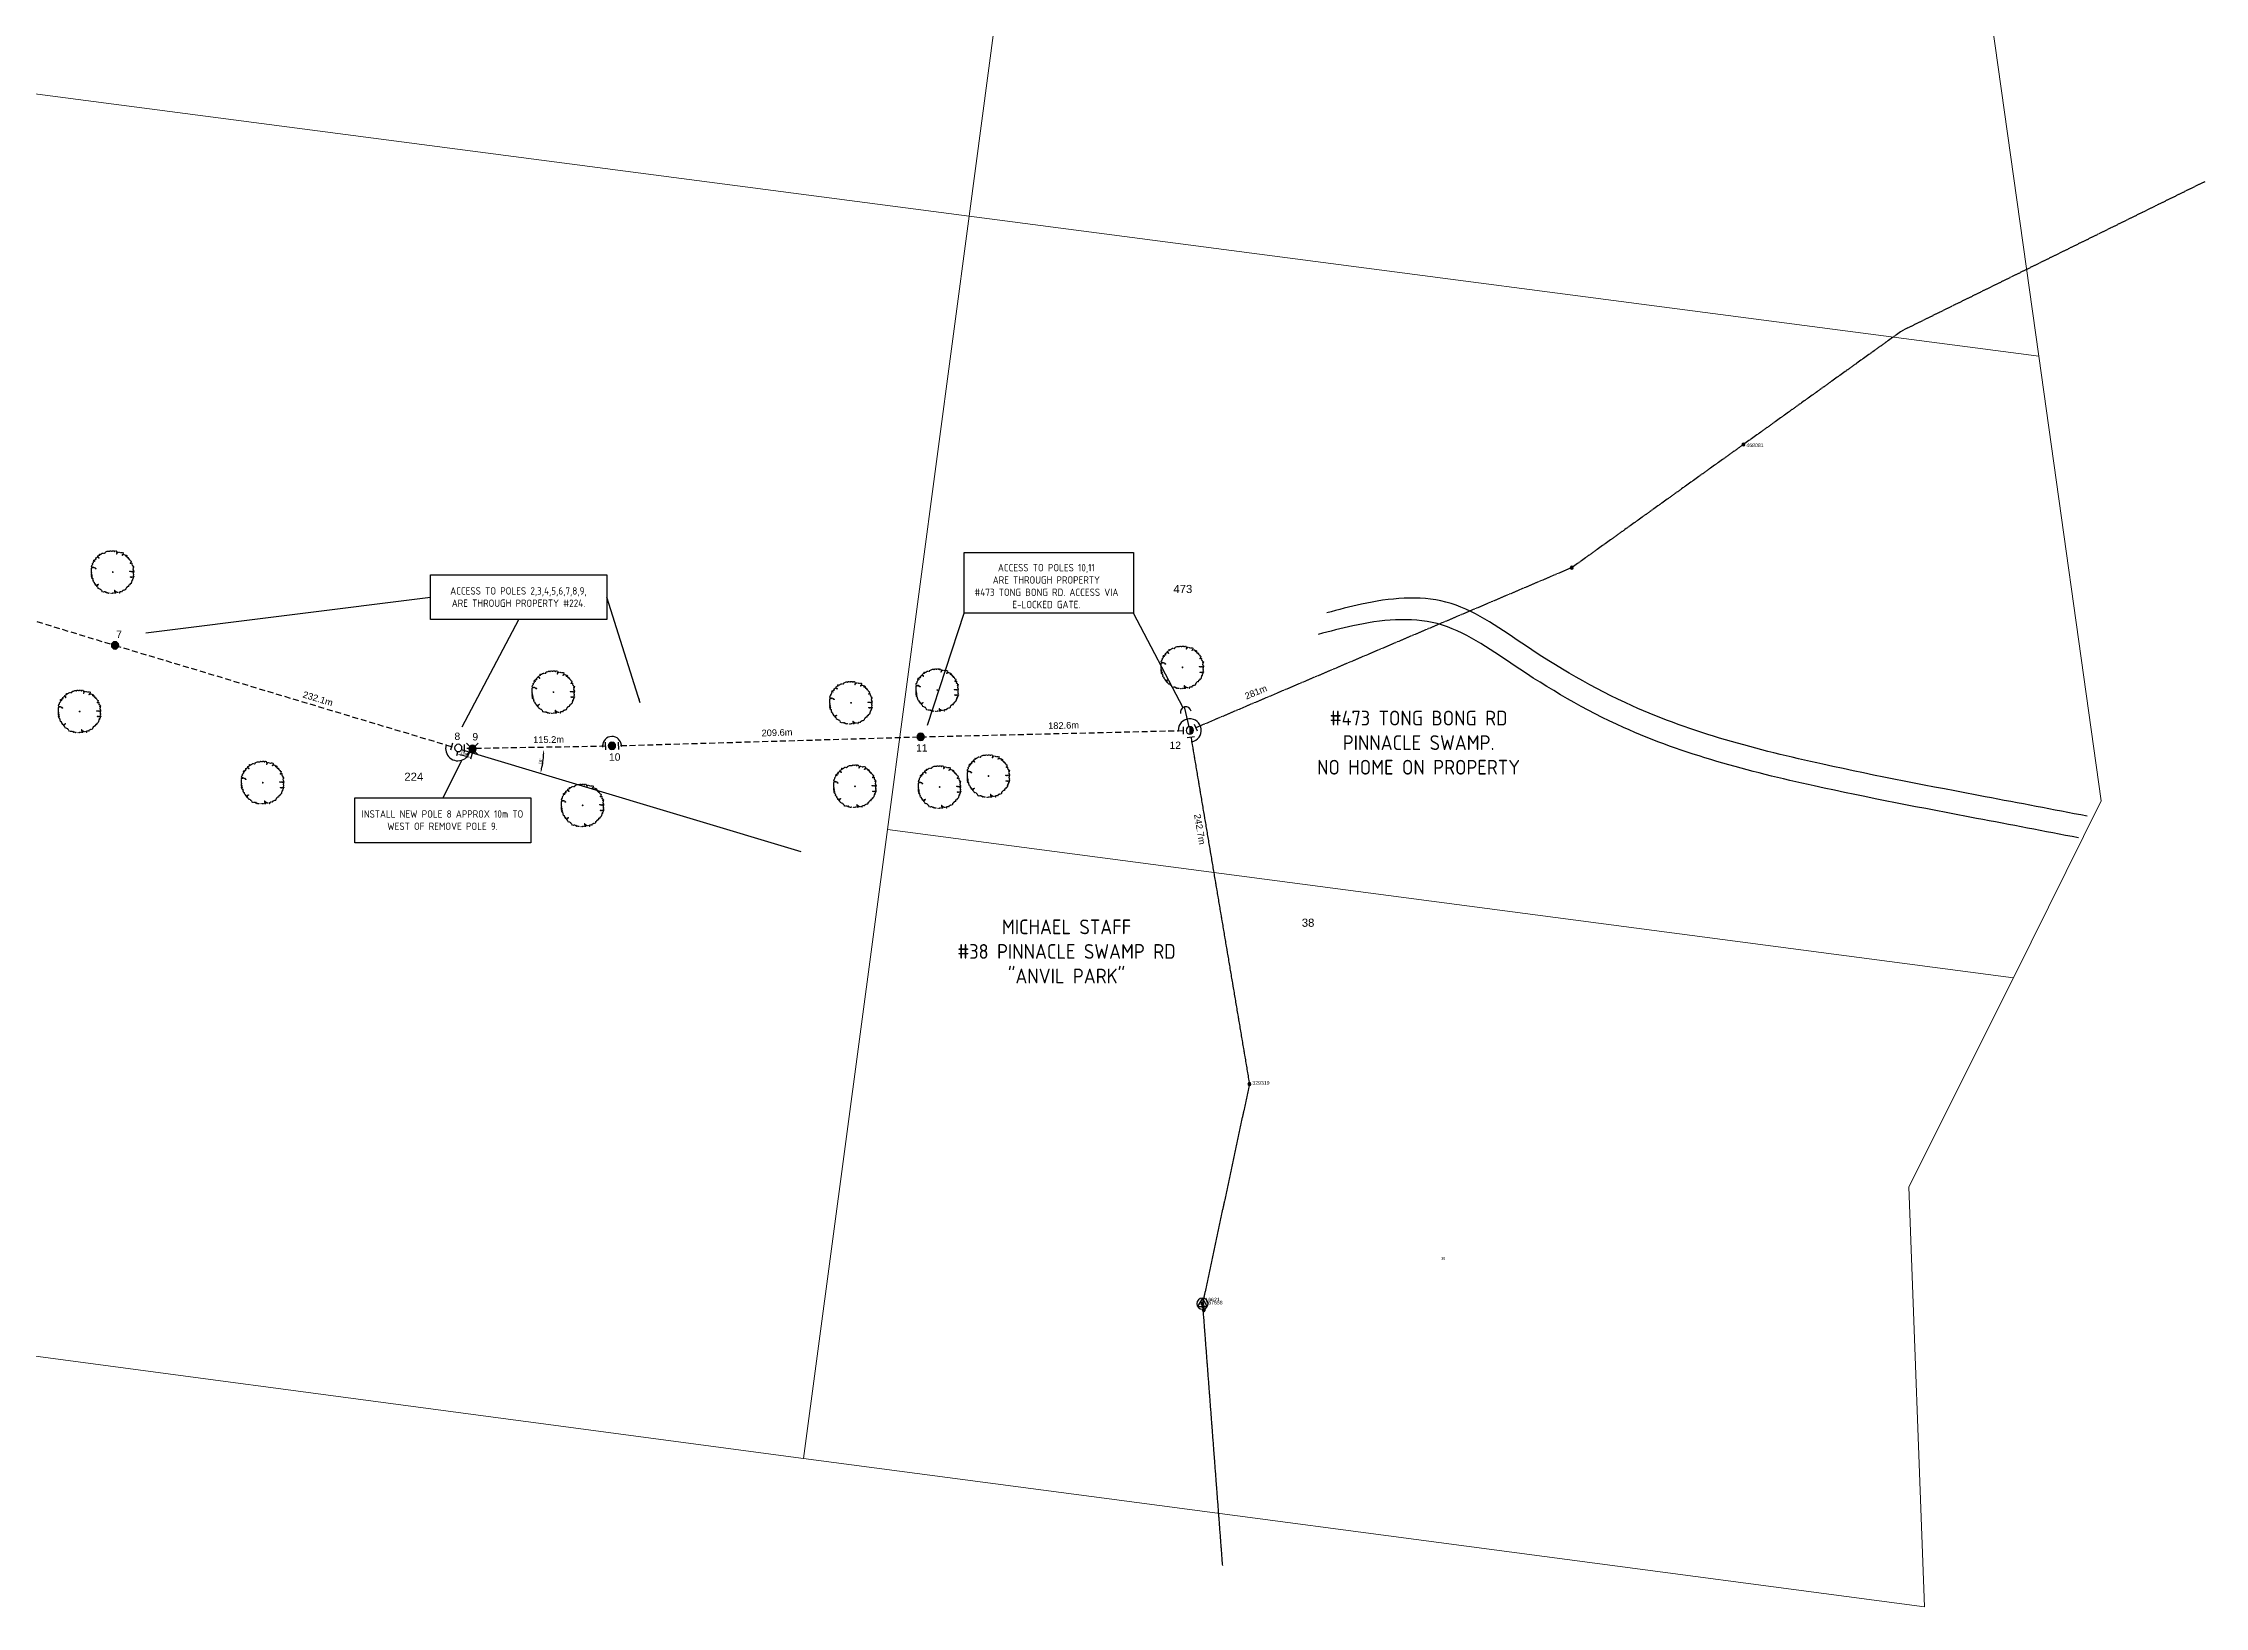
# Model space of a CAD drawing. Header units: metres. Extents: x 206144 to 214764, y 6366407 to 6371688.
# Drawn here: x 213298 to 214764, y 6369556 to 6370616 of the extents above; entities that cross this region are included whole.
import ezdxf
from ezdxf.enums import TextEntityAlignment as Align

# ---------------------------------------------------------------- set-up
doc = ezdxf.new("R2010")
doc.units = ezdxf.units.M
doc.linetypes.add('Cable Exist OH', pattern=[1, 1, 0])
doc.linetypes.add('Cable New OH', pattern=[6, 4, -2])
doc.layers.get('0').update_dxf_attribs({"color": 6})
doc.layers.add('_User Dimensions', color=7, linetype='Continuous', plot=False)
doc.layers.add('Cadastre Land Parcels_SP_EXT', color=9, linetype='Continuous', lineweight=5)
for name, color, linetype in [('Equip_LV_EXT', 7, 'Continuous'), ('Mains_HV_EXT', 7, 'Continuous'), ('Mains_HV_NEW', 2, 'Continuous'), ('Mains_HV_New_A18', 2, 'Continuous'), ('Mains_HV_NEW_Hardwired', 2, 'Continuous'), ('Notes', 7, 'Continuous'), ('Notes_SP_MISC', 7, 'Continuous'), ('Services_SP_EXT', 7, 'Continuous'), ('Sub_SP_TR_HV_LV_EXT', 7, 'Continuous'), ('SupportsOH_SP_MISC', 7, 'Continuous'), ('SupportsOH_SP_TR_HV_LV_SL_EXT', 7, 'Continuous'), ('SupportsOH_SP_TR_HV_LV_SL_NEW', 2, 'Continuous')]:
    doc.layers.add(name, color=color, linetype=linetype)
doc.styles.add('ARIAL', font='arial.ttf', dxfattribs={"height": 2})
doc.styles.add('iecISOCP', font='isocp.shx')
doc.styles.add('POLE_LABEL', font='arial.ttf')
doc.styles.get("Standard").update_dxf_attribs({"font": 'arial.ttf'})
doc.dimstyles.new('GISCAD Dim Style', dxfattribs={"dimtxt": 2.5, "dimasz": 3, "dimexe": 1.25, "dimexo": 0.625, "dimtad": 1, "dimtoh": 1, "dimdec": 1, "dimtxsty": 'ARIAL', "dimcen": 2.5, "dimadec": 0, "dimazin": 0, "dimtfac": 1, "dimtdec": 1, "dimtmove": 0, "dimatfit": 3, "dimfxl": 1.25, "dimarcsym": 0})
doc.dimstyles.new('UGT1', dxfattribs={"dimtxt": 2.5, "dimasz": 2, "dimexe": 1.25, "dimexo": 0.625, "dimgap": 1, "dimtad": 1, "dimjust": 1, "dimlfac": 1000, "dimtxsty": 'iecISOCP', "dimblk1": 'M05', "dimblk2": 'NONE', "dimsah": 1, "dimcen": 0, "dimse1": 1, "dimse2": 1, "dimadec": 0, "dimazin": 0, "dimtfac": 1, "dimtmove": 0, "dimatfit": 3, "dimfxl": 1, "dimarcsym": 0})

# ---------------------------------------------------------------- blocks, each defined once
blk = doc.blocks.new('SUB_SWER_EXT')
blk.add_wipeout([(0, 3.8), (-0.5, 3.8), (-1, 3.7), (-1.4, 3.6), (-1.8, 3.4), (-2.3, 3.1), (-2.6, 2.8), (-3, 2.4), (-3.2, 2.1), (-3.5, 1.6), (-3.7, 1.2), (-3.8, 0.7), (-3.8, 0.2), (-3.8, -0.2), (-3.8, -0.7), (-3.7, -1.2), (-3.5, -1.6), (-3.2, -2.1), (-3, -2.4), (-2.6, -2.8), (-2.3, -3.1), (-1.8, -3.4), (-1.4, -3.6), (-1, -3.7), (-0.5, -3.8), (0, -3.8), (0.5, -3.8), (1, -3.7), (1.4, -3.6), (1.8, -3.4), (2.3, -3.1), (2.6, -2.8), (3, -2.4), (3.2, -2.1), (3.5, -1.6), (3.7, -1.2), (3.8, -0.7), (3.8, -0.2), (3.8, 0.2), (3.8, 0.7), (3.7, 1.2), (3.5, 1.6), (3.2, 2.1), (3, 2.4), (2.6, 2.8), (2.3, 3.1), (1.8, 3.4), (1.4, 3.6), (1, 3.7), (0.5, 3.8)])
blk.add_lwpolyline([(-3.8, 0, 1), (3.8, 0, 1)], format="xyb", close=True)
blk.add_lwpolyline([(1.9, 0.5), (0, 3.8), (-3.3, -1.9), (3.3, -1.9)], close=True)
at = {"color": 7, "linetype": 'Continuous', "insert": (-0.8, 2.9), "char_height": 2, "attachment_point": 1}
blk.add_mtext_dynamic_manual_height_columns('S', width=1.552, gutter_width=4, heights=[0], dxfattribs=at)
for tag, height, flags, p in [('STREET_CODE', 0.2, 9, (1.5, 0)), ('ASSET_NUM', 2.5, 8, (2, 2)), ('CONSTRUCTED_VOLTAGE', 0.2, 9, (1.5, -0.2)), ('NO_PHASES', 0.2, 9, (1.5, -0.4)), ('OPERATING_VOLTAGE', 0.2, 9, (1.5, -0.6)), ('OPERATED_BY', 0.2, 9, (1.5, -0.8)), ('MAINTAINED_BY', 0.2, 9, (1.5, -1)), ('ORIENTATION', 0.2, 9, (1.5, -1.2)), ('OWNED_BY', 0.2, 9, (1.5, -1.4)), ('SECONDARY_VOLTAGE', 0.2, 9, (1.5, -1.6)), ('STATE', 0.2, 9, (1.5, -1.8)), ('SUBSTATION_TYPE', 0.2, 9, (1.5, -2)), ('USAGE', 0.2, 9, (1.5, -2.2)), ('LEGEND', 0.2, 9, (1.5, -2.4)), ('LOCATION', 0.2, 9, (1.5, -2.6)), ('STREETNAME', 0.2, 9, (1.5, -2.8)), ('SUBURB', 0.2, 9, (1.5, -3)), ('NOTES', 0.2, 9, (1.5, -3.2)), ('Z', 0.2, 1, (1.5, -3.4))]:
    blk.add_attdef(tag, text='', height=height, dxfattribs=dict(flags=flags)).set_placement(p, align=Align.MIDDLE_LEFT)
blk = doc.blocks.new('LV_OH_LINKS_DISTFUSE_EXT')
for p, q in [((0, 0), (0.96, 0)), ((3.84, 0), (4.8, 0))]:
    blk.add_line(p, q)
blk.add_lwpolyline([(3.84, -1.2), (3.84, 1.2), (0.96, -1.2), (0.96, 1.2)], close=True)
at = {"flags": 9}
for tag, p in [('ACTUAL_STATUS', (0, 0)), ('CONSTRUCTED_VOLTAGE', (0, -0.2)), ('OPERATING_VOLTAGE', (0, -0.6)), ('ORIENTATION', (0, -0.8)), ('OWNED_BY', (0, -1)), ('STATE', (0, -1.2)), ('SWITCH_TYPE', (0, -1.4)), ('NO_PHASES', (0, -0.4)), ('USAGE', (0, -1.6)), ('NOTES', (0, -1.8))]:
    blk.add_attdef(tag, text='', height=0.2, dxfattribs=at).set_placement(p, align=Align.MIDDLE_LEFT)
at = {"flags": 1}
blk.add_attdef('Z', (0, 0), '', height=0.2, dxfattribs=at)
blk = doc.blocks.new('CCP_EXT')
blk.add_wipeout([(0, 0.6), (0.6, 0), (0, -0.6), (-0.6, 0)])
blk.add_lwpolyline([(-0.6, 0), (0, 0.6), (0.6, 0), (0, -0.6), (-0.6, 0)])
at = {"flags": 1}
blk.add_attdef('Z', (0, 0), '', height=0.2, dxfattribs=at)
at = {"flags": 9}
for tag, p in [('CCP_TYPE', (0, 0)), ('CONSTRUCTED_VOLTAGE', (0, -0.2)), ('NO_PHASES', (0, -0.4)), ('OPERATING_VOLTAGE', (0, -0.6)), ('ORIENTATION', (0, -0.8)), ('OWNED_BY', (0, -1)), ('USAGE', (0, -1.2)), ('LEGEND', (0, -1.4)), ('LIFE_SUPPORT', (0, -1.6)), ('STATE', (0, -1.8)), ('NOTES', (0, -2))]:
    blk.add_attdef(tag, text='', height=0.2, dxfattribs=at).set_placement(p, align=Align.MIDDLE_LEFT)
blk = doc.blocks.new('POLE_EXT')
blk.add_hatch(color=256).paths.add_polyline_path([(-1, 0, 1), (1, 0, 1)])
blk.add_lwpolyline([(-1, 0, 1), (1, 0, 1)], format="xyb", close=True)
for tag, height, flags, p in [('pNumber', 2.5, 8, (-17.84, 2.07)), ('OWNED_BY', 0.2, 9, (1.35, -0.4)), ('SPECIAL_USE', 0.2, 9, (1.35, -0.8)), ('STATE', 0.2, 9, (1.35, -1)), ('cLV', 0.2, 9, (1.35, -1.4)), ('hDepth', 0.2, 9, (1.35, -1.6)), ('hDia', 0.2, 9, (1.35, -1.8)), ('cHV', 0.2, 9, (1.35, -2)), ('cLinedev', 0.2, 9, (1.35, -3.4)), ('pExisting', 0.2, 9, (1.35, -3.8)), ('pFooting', 0.2, 9, (1.35, -4.4)), ('pNew', 0.2, 9, (1.35, -4.6)), ('pRelocate', 0.2, 9, (1.35, -5)), ('pRemove', 0.2, 9, (1.35, -5.2)), ('pReplace', 0.2, 9, (1.35, -5.4)), ('pStay', 0.2, 9, (1.35, -5.6)), ('pType', 0.2, 9, (1.35, -5.8)), ('PARENT', 0.2, 9, (1.35, -0.6)), ('USAGE', 0.2, 9, (1.35, -1.2)), ('LBRACKET', 0.2, 9, (1.35, -2.2)), ('LExisting', 0.2, 9, (1.35, -2.4)), ('LANTNUMBER', 0.2, 9, (1.35, -2.6)), ('LOther', 0.2, 9, (1.35, -2.8)), ('LRemove', 0.2, 9, (1.35, -3)), ('LEGEND', 0.2, 9, (1.35, -3.2)), ('LOCATION', 0.2, 9, (1.35, -3.6)), ('PFNUMBER', 0.2, 9, (1.35, -4)), ('NEWPFNUMBER', 0.2, 9, (1.35, -4.2)), ('cspan', 0.2, 9, (1.35, -6)), ('STREETNAME', 0.2, 9, (1.35, -6.2)), ('SUBURB', 0.2, 9, (1.35, -6.4)), ('OPERATED_BY', 0.2, 9, (1.36, -7.01)), ('NOTES', 0.2, 9, (1.35, -6.6)), ('MAINTAINED_BY', 0.2, 9, (1.36, -6.81))]:
    blk.add_attdef(tag, text='', height=height, dxfattribs=dict(flags=flags)).set_placement(p, align=Align.MIDDLE_LEFT)
at = {"style": 'POLE_LABEL'}
for tag, height, flags, p in [('STRUCTURE_PLANT_NUMBER', 0.2, 9, (1.35, 0.03)), ('ASSET_NUM', 2.5, 8, (2, 2)), ('STREET_CODE', 0.2, 9, (1.35, -0.2))]:
    blk.add_attdef(tag, text='', height=height, dxfattribs=dict(at, flags=flags)).set_placement(p, align=Align.MIDDLE_LEFT)
at = {"flags": 1}
blk.add_attdef('Z', (1.35, -7.33), '', height=0.2, dxfattribs=at)
blk = doc.blocks.new('_None')
blk = doc.blocks.new('M05')
blk.add_hatch(color=256).paths.add_polyline_path([(-2, 0), (-0.7, -0.75), (-0.7, 0.75)])
at = {"color": 1}
blk.add_lwpolyline([(-0.7, 0.75), (-0.7, -0.75), (-2, 0)], close=True, dxfattribs=at)
blk = doc.blocks.new('TREE1')
at = {"const_width": 0.256}
blk.add_lwpolyline([(-0.13, 0, 1), (0.13, 0, 1)], format="xyb", close=True, dxfattribs=at)
for p in [(-6.04, 1.09), (-6.04, 0.86), (-6.04, 0.8), (-6.04, 0.66), (-6.04, 0.55), (-6.04, 0.39), (-6.04, 0.35), (-6.04, 0.28), (-6.04, 0.19), (-6.04, 0.06), (-6.04, 0.01), (-6.02, 1.6), (-5.98, 1.83), (-5.98, 1.47), (-5.93, 1.18), (-5.91, 1.92), (-5.84, 1.94), (-5.78, 2.37), (-5.75, 2.12), (-5.75, 1.22), (-5.71, 2.21), (-5.69, 1.4), (-5.69, 1.24), (-5.62, 2.52), (-5.51, 3.06), (-5.51, 2.7), (-5.44, 2.77), (-5.42, 3.33), (-5.39, 1.33), (-5.35, 1.22), (-5.3, 3.11), (-5.22, 3.33), (-5.13, 3.08), (-5.08, 3.42), (-5.06, 3.51), (-5.06, 1.2), (-5.04, 1.11), (-4.97, 1.13), (-4.95, 3.55), (-4.95, 1.09), (-4.95, 0.98), (-4.81, 3.85), (-4.79, 3.94), (-4.79, 3.51), (-4.77, 0.98), (-4.72, 3.73), (-4.56, 4.09), (-4.43, 4.14), (-4.27, 4.43), (-4.23, 4.5), (-4.23, 4.36), (-4.23, 4.29), (-4.21, 4.23), (-4.16, 4.14), (-4.14, 4.14), (-4.09, 4.12), (-4.09, 4.09), (-3.98, 4.14), (-3.94, 4.63), (-3.94, 3.94), (-3.91, 3.96), (-3.8, 5.04), (-3.78, 4.9), (-3.73, 4.83), (-3.69, 4.77), (-3.49, 4.99), (-3.44, 5.01), (-3.35, 5.04), (-3.24, 5.08), (-3.11, 5.17), (-2.99, 5.26), (-2.88, 5.33), (-2.88, 5.33), (-2.68, 5.33), (-2.32, 5.3), (-2.23, 5.35), (-2.21, 5.48), (-2.19, 5.51), (-2.14, 5.55), (-2.01, 5.64), (-1.81, 5.73), (-1.58, 5.82), (-1.4, 5.87), (-1.29, 5.87), (-1.16, 5.87), (-1.04, 5.87), (-0.95, 5.82), (-0.89, 5.87), (-0.73, 5.93), (-0.66, 5.95), (-0.59, 5.98), (-0.28, 5.89), (-0.21, 5.89), (-0.17, 5.95), (-0.01, 5.98), (0.03, 5.98), (0.28, 5.98), (0.35, 5.98), (0.41, 5.87), (0.57, 5.8), (0.68, 5.98), (0.98, 5.93), (0.98, 5.93), (1.09, 5.15), (1.09, 5.15), (1.11, 5.24), (1.13, 5.66), (1.13, 5.21), (1.15, 5.6), (1.18, 5.53), (1.18, 5.48), (1.18, 5.42), (1.18, 5.28), (1.27, 5.42), (1.4, 5.64), (1.56, 5.62), (1.94, 5.57), (2.1, 5.48), (2.16, 5.46), (2.43, 5.51), (2.61, 5.51), (2.68, 4.77), (2.75, 4.9), (2.9, 4.88), (2.93, 5.46), (2.93, 5.08), (2.93, 4.9), (2.97, 5.37), (2.97, 5.28), (2.97, 5.28), (3.22, 4.95), (3.49, 4.86), (3.49, 4.81), (3.64, 4.74), (3.64, 4.7), (3.64, 4.52), (3.64, 4.5), (3.8, 4.74), (3.91, 4.34), (4, 4.59), (4.03, 4.45), (4.14, 4.18), (4.14, 4.09), (4.36, 4.07), (4.36, 3.89), (4.54, 3.67), (4.56, 3.82), (4.61, 3.78), (4.79, 3.49), (4.81, 0.17), (4.92, 3.35), (4.95, 3.22), (4.95, 0.17), (4.99, 2.52), (4.99, 2.46), (5.04, 2.57), (5.06, 2.48), (5.12, 0.1), (5.12, 0.1), (5.17, 3.08), (5.17, 2.79), (5.17, 2.7), (5.24, 3.06), (5.24, 2.52), (5.24, 0.15), (5.42, 2.39), (5.42, 2.12), (5.42, 2.07), (5.44, 2.5), (5.44, 2.41), (5.44, 0.17), (5.51, 1.92), (5.51, 0.06), (5.64, 1.92), (5.69, 1.4), (5.71, 1.69), (5.71, 1.69), (5.73, 0.89), (5.73, 0.8), (5.73, 0.12), (5.73, 0.06), (5.78, 0.66), (5.82, 1.47), (5.82, 1.09), (5.82, 0.37), (5.84, 0.62), (5.84, 0.01), (5.84, 0.01), (5.87, 1.24), (5.87, 0.48), (5.89, 0.41), (5.89, 0.37), (5.95, 1.51), (5.95, 0.35), (5.95, 0.3), (5.98, 0.19), (-6.04, -0.06), (-6.04, -0.17), (-6.04, -0.44), (-6.04, -0.68), (-6.04, -0.71), (-6.04, -0.98), (-6.02, -1.33), (-6, -0.21), (-6, -0.66), (-6, -0.89), (-5.98, -0.64), (-5.98, -1.2), (-5.96, -0.26), (-5.96, -0.64), (-5.96, -1), (-5.96, -1.22), (-5.96, -1.72), (-5.93, -0.3), (-5.84, -0.8), (-5.84, -1), (-5.84, -1.54), (-5.8, -1.87), (-5.73, -1.38), (-5.66, -1.99), (-5.62, -1.9), (-5.62, -2.1), (-5.6, -2.3), (-5.57, -2.55), (-5.51, -2.39), (-5.42, -2.77), (-5.22, -2.86), (-5.19, -2.97), (-5.19, -3.08), (-5.13, -3.24), (-5.01, -3.26), (-4.97, -3.44), (-4.88, -3.67), (-4.81, -3.51), (-4.72, -3.76), (-4.52, -4.03), (-4.43, -3.71), (-4.41, -4.07), (-4.36, -3.85), (-4.34, -3.6), (-4.34, -4.23), (-4.21, -4.32), (-4.18, -3.62), (-4.18, -3.62), (-4.12, -4.56), (-4.03, -3.49), (-3.89, -4.7), (-3.69, -4.74), (-3.4, -4.86), (-3.38, -4.97), (-3.17, -5.17), (-3.06, -5.39), (-3.02, -5.48), (-2.99, -5.55), (-2.66, -5.6), (-2.41, -5.57), (-2.23, -5.57), (-2.01, -5.73), (-1.92, -5.6), (-1.81, -5.71), (-1.69, -5.8), (-1.65, -5.89), (-1.51, -5.8), (-1.33, -5.93), (-1.18, -5.96), (-1.02, -5.89), (-1.02, -5.89), (-0.46, -5.98), (-0.12, -5.98), (0.01, -5.93), (0.21, -5.89), (0.53, -5.89), (0.55, -5.19), (0.55, -5.3), (0.55, -5.46), (0.55, -5.53), (0.68, -5.37), (0.68, -5.66), (0.68, -5.89), (0.77, -5.8), (0.82, -5.48), (0.84, -5.91), (0.93, -5.55), (1.02, -5.6), (1.02, -5.6), (1.04, -5.62), (1.15, -5.66), (1.27, -5.71), (1.49, -5.73), (1.92, -5.64), (1.92, -5.73), (1.96, -5.89), (1.99, -5.62), (2.1, -5.55), (2.25, -5.51), (2.37, -5.51), (2.66, -5.51), (2.68, -5.33), (2.88, -5.19), (2.9, -5.17), (3.04, -5.15), (3.15, -5.08), (3.38, -5.04), (3.56, -4.97), (3.6, -4.95), (3.67, -4.86), (3.71, -4.63), (3.71, -4.77), (3.82, -4.5), (3.91, -4.3), (3.91, -4.3), (3.91, -4.3), (3.91, -4.41), (4.14, -4.12), (4.14, -4.18), (4.23, -4.09), (4.45, -3.94), (4.52, -4.05), (4.56, -3.69), (4.63, -3.64), (4.7, -3.64), (4.81, -3.6), (4.86, -3.53), (4.92, -3.33), (4.92, -3.47), (4.95, -1.4), (4.95, -1.4), (4.97, -3.31), (5.1, -3.26), (5.12, -1.4), (5.12, -1.45), (5.12, -1.45), (5.21, -3.15), (5.3, -3.02), (5.33, -1.4), (5.33, -2.77), (5.33, -2.82), (5.33, -2.84), (5.33, -2.88), (5.35, -1.47), (5.35, -2.7), (5.35, -2.93), (5.35, -2.93), (5.44, -2.32), (5.44, -2.37), (5.46, -2.55), (5.48, -1.4), (5.48, -2.48), (5.53, -2.3), (5.6, -1.4), (5.6, -2.07), (5.6, -2.1), (5.62, -2.23), (5.64, -2.03), (5.71, -1.38), (5.71, -1.76), (5.71, -1.9), (5.78, -1.38), (5.82, -0.37), (5.82, -0.48), (5.82, -0.48), (5.84, -0.57), (5.84, -1), (5.84, -1.56), (5.84, -1.72), (5.87, -0.19), (5.87, -0.75), (5.87, -1.36), (5.89, -0.1), (5.89, -0.66), (5.93, -0.86), (6, -1.33)]:
    blk.add_point(p)
at = {"flags": 1}
blk.add_attdef('Z', (0, 0), '', height=0.2, dxfattribs=at)
blk = doc.blocks.new('POLE_REPLACE_NEW')
blk.add_wipeout([(0, 2.5), (-0.3, 2.5), (-0.6, 2.4), (-0.9, 2.3), (-1.2, 2.2), (-1.5, 2), (-1.7, 1.8), (-1.9, 1.6), (-2.1, 1.3), (-2.3, 1.1), (-2.4, 0.8), (-2.5, 0.5), (-2.5, 0.2), (-2.5, -0.2), (-2.5, -0.5), (-2.4, -0.8), (-2.3, -1.1), (-2.1, -1.3), (-1.9, -1.6), (-1.7, -1.8), (-1.5, -2), (-1.2, -2.2), (-0.9, -2.3), (-0.6, -2.4), (-0.3, -2.5), (0, -2.5), (0.3, -2.5), (0.6, -2.4), (0.9, -2.3), (1.2, -2.2), (1.5, -2), (1.7, -1.8), (1.9, -1.6), (2.1, -1.3), (2.3, -1.1), (2.4, -0.8), (2.5, -0.5), (2.5, -0.2), (2.5, 0.2), (2.5, 0.5), (2.4, 0.8), (2.3, 1.1), (2.1, 1.3), (1.9, 1.6), (1.7, 1.8), (1.5, 2), (1.2, 2.2), (0.9, 2.3), (0.6, 2.4), (0.3, 2.5)])
h = blk.add_hatch(color=256)
edge = h.paths.add_edge_path()
edge.add_arc((0, 0), 2.5, 270, 450)
edge.add_line((0, 2.5), (0, -2.5))
blk.add_lwpolyline([(0, 2.5), (0, -2.5)])
at = {"lineweight": -3}
blk.add_arc((0, 0), 2.5, 90, 270, dxfattribs=at)
blk.add_arc((0, 0), 2.5, 270, 90)
at = {"style": 'POLE_LABEL', "flags": 9}
blk.add_attdef('STRUCTURE_PLANT_NUMBER', text='', height=0.2, dxfattribs=at).set_placement((1.5, 0.2), align=Align.MIDDLE_LEFT)
for tag, height, flags, p in [('STREET_CODE', 0.2, 9, (1.5, 0)), ('ASSET_NUM', 2.5, 8, (2, 2)), ('OWNED_BY', 0.2, 9, (1.5, -0.2)), ('PARENT', 0.2, 9, (1.5, -0.4)), ('SPECIAL_USE', 0.2, 9, (1.5, -0.6)), ('STATE', 0.2, 9, (1.5, -0.8)), ('USAGE', 0.2, 9, (1.5, -1)), ('cLV', 0.2, 9, (1.5, -1.2)), ('hDepth', 0.2, 9, (1.5, -1.4)), ('hDia', 0.2, 9, (1.5, -1.6)), ('cHV', 0.2, 9, (1.5, -1.8)), ('LBRACKET', 0.2, 9, (1.5, -2)), ('LExisting', 0.2, 9, (1.5, -2.2)), ('LANTNUMBER', 0.2, 9, (1.5, -2.4)), ('LOther', 0.2, 9, (1.5, -2.6)), ('LRemove', 0.2, 9, (1.5, -2.8)), ('LEGEND', 0.2, 9, (1.5, -3)), ('cLinedev', 0.2, 9, (1.5, -3.2)), ('pExisting', 0.2, 9, (1.5, -3.4)), ('PFNUMBER', 0.2, 9, (1.5, -3.6)), ('NEWPFNUMBER', 0.2, 9, (1.5, -3.8)), ('pFooting', 0.2, 9, (1.5, -4)), ('pNew', 0.2, 9, (1.5, -4.2)), ('pRelocate', 0.2, 9, (1.5, -4.6)), ('pRemove', 0.2, 9, (1.5, -4.8)), ('pReplace', 0.2, 9, (1.5, -5)), ('pStay', 0.2, 9, (1.5, -5.2)), ('pType', 0.2, 9, (1.5, -5.4)), ('cspan', 0.2, 9, (1.5, -5.6)), ('SUBURB', 0.2, 9, (1.5, -5.8)), ('STREETNAME', 0.2, 9, (1.5, -6)), ('LOCATION', 0.2, 9, (1.5, -6.2)), ('NOTES', 0.2, 9, (1.5, -6.4)), ('OPERATED_BY', 0.2, 9, (1.5, -6.6)), ('MAINTAINED_BY', 0.2, 9, (1.5, -6.8)), ('Z', 0.2, 1, (1.5, -7)), ('pNumber', 2, 8, (1.5, -4.4))]:
    blk.add_attdef(tag, text='', height=height, dxfattribs=dict(flags=flags)).set_placement(p, align=Align.MIDDLE_LEFT)
blk = doc.blocks.new('End Shackle_NEW')
blk.add_wipeout([(-0.25, 0), (-0.25, 1.81), (0.25, 1.82), (0.25, 0)])
blk.add_line((1, 1.81), (-1, 1.81))
at = {"flags": 1}
blk.add_attdef('Z', (0, 0), '', height=0.2, dxfattribs=at)
at = {"flags": 9}
for tag, p in [('CONNECTOR_TYPE', (0, 0)), ('CONSTRUCTED_VOLTAGE', (0, -0.2)), ('OPERATING_VOLTAGE', (0, -0.6)), ('ORIENTATION', (0, -0.8)), ('OWNED_BY', (0, -1)), ('STATE', (0, -1.2)), ('OPERATED_BY', (0, -2.01)), ('NO_PHASES', (0, -0.4)), ('USAGE', (0, -1.4)), ('NOTES', (0, -1.6)), ('MAINTAINED_BY', (0, -1.81))]:
    blk.add_attdef(tag, text='', height=0.2, dxfattribs=at).set_placement(p, align=Align.MIDDLE_LEFT)
blk = doc.blocks.new('BOND POINT')
blk.add_hatch(color=256).paths.add_polyline_path([(-1, 0, 1), (1, 0, 1)])
blk.add_lwpolyline([(-1, 0, 1), (1, 0, 1)], format="xyb", close=True)
blk = doc.blocks.new('*D156')
at = {"layer": '_User Dimensions', "color": 0, "linetype": 'Continuous', "lineweight": -2, "transparency": 16777216}
blk.add_arc((213584.9, 6370136.6), 52.5, 346.5479, 357.6866, dxfattribs=at)
at = {"layer": '_User Dimensions', "color": 0, "linetype": 'Continuous', "transparency": 16777216}
for points in [[(213636.8, 6370134.5), (213637.8, 6370134.4), (213637.4, 6370137.4)], [(213636.4, 6370124.2), (213635.5, 6370124.5), (213635.2, 6370121.5)]]:
    blk.add_solid(points, dxfattribs=at)
at = {"layer": 'Defpoints', "color": 0, "linetype": 'Continuous', "transparency": 16777216}
for p in [(213578.9, 6370136.5), (213579.2, 6370138.3), (213637.2, 6370132), (213683.8, 6370138.2), (213811.8, 6370068.4)]:
    blk.add_point(p, dxfattribs=at)
at = {"layer": '_User Dimensions', "color": 0, "linetype": 'Continuous', "transparency": 16777216, "insert": (213635.2, 6370129.6), "char_height": 2, "attachment_point": 5, "rotation": 82.1172, "style": 'ARIAL'}
blk.add_mtext('18°', dxfattribs=at)
blk = doc.blocks.new('*D157')
at = {"layer": 'Defpoints', "color": 0, "linetype": 'Continuous', "transparency": 16777216}
for p in [(213578.7, 6370134.5), (213579.8, 6370138.8), (213589.1, 6370136.4)]:
    blk.add_point(p, dxfattribs=at)
at = {"layer": 'Notes_SP_MISC', "color": 0, "linetype": 'Continuous', "lineweight": -2, "transparency": 16777216}
for p, q in [((213579.6, 6370138.2), (213578.3, 6370133.3)), ((213585.1, 6370132.8), (213581.6, 6370133.8)), ((213589, 6370135.8), (213587.7, 6370130.9))]:
    blk.add_line(p, q, dxfattribs=at)
at = {"layer": 'Notes_SP_MISC', "color": 0, "linetype": 'Continuous', "transparency": 16777216}
for points in [[(213581.7, 6370134.2), (213581.4, 6370133.3), (213578.7, 6370134.5)], [(213585.2, 6370133.3), (213585, 6370132.3), (213588, 6370132.1)]]:
    blk.add_solid(points, dxfattribs=at)
at = {"layer": 'Notes_SP_MISC', "color": 0, "linetype": 'Continuous', "transparency": 16777216, "insert": (213583.7, 6370134.9), "char_height": 2, "attachment_point": 5, "rotation": 345.3523, "style": 'ARIAL'}
blk.add_mtext('10m', dxfattribs=at)
blk = doc.blocks.new('POLE_NEW')
at = {"flags": 9}
for tag, p in [('pFooting', (1.15, -4.2)), ('pNew', (1.15, -4.4)), ('pRelocate', (1.15, -4.8)), ('pRemove', (1.15, -5)), ('pReplace', (1.15, -5.2)), ('pStay', (1.15, -5.4)), ('pType', (1.15, -5.6)), ('cspan', (1.15, -5.8)), ('SUBURB', (1.15, -6)), ('STREETNAME', (1.15, -6.2)), ('OPERATED_BY', (1.15, -6.89)), ('LOCATION', (1.15, -6.4)), ('NOTES', (1.15, -6.6)), ('MAINTAINED_BY', (1.15, -7.22))]:
    blk.add_attdef(tag, text='', height=0.2, dxfattribs=at).set_placement(p, align=Align.MIDDLE_LEFT)
at = {"flags": 1}
blk.add_attdef('Z', (1.15, -7.59), '', height=0.2, dxfattribs=at)
blk.add_wipeout([(0.07, 1), (-0.06, 1), (-0.18, 0.98), (-0.3, 0.95), (-0.42, 0.91), (-0.53, 0.85), (-0.63, 0.77), (-0.73, 0.69), (-0.81, 0.59), (-0.87, 0.49), (-0.93, 0.37), (-0.97, 0.25), (-0.99, 0.13), (-1, 0.01), (-0.99, -0.12), (-0.97, -0.24), (-0.93, -0.36), (-0.88, -0.48), (-0.81, -0.58), (-0.73, -0.68), (-0.64, -0.77), (-0.54, -0.84), (-0.43, -0.9), (-0.31, -0.95), (-0.19, -0.98), (-0.07, -1), (0.06, -1), (0.18, -0.98), (0.3, -0.95), (0.42, -0.91), (0.53, -0.85), (0.63, -0.77), (0.73, -0.69), (0.81, -0.59), (0.87, -0.49), (0.93, -0.37), (0.97, -0.25), (0.99, -0.13), (1, -0.01), (0.99, 0.12), (0.97, 0.24), (0.93, 0.36), (0.88, 0.48), (0.81, 0.58), (0.73, 0.68), (0.64, 0.77), (0.54, 0.84), (0.43, 0.9), (0.31, 0.95), (0.19, 0.98)])
at = {"lineweight": -3}
blk.add_lwpolyline([(-1, 0, 1), (1, 0, 1)], format="xyb", close=True, dxfattribs=at)
for tag, height, flags, p in [('pNumber', 2.5, 8, (-17.84, 2.07)), ('OWNED_BY', 0.2, 9, (1.15, -0.4)), ('SPECIAL_USE', 0.2, 9, (1.15, -0.8)), ('STATE', 0.2, 9, (1.15, -1)), ('cLV', 0.2, 9, (1.15, -1.4)), ('hDepth', 0.2, 9, (1.15, -1.6)), ('hDia', 0.2, 9, (1.15, -1.8)), ('cHV', 0.2, 9, (1.15, -2)), ('cLinedev', 0.2, 9, (1.15, -3.4)), ('pExisting', 0.2, 9, (1.15, -3.6)), ('PARENT', 0.2, 9, (1.15, -0.6)), ('USAGE', 0.2, 9, (1.15, -1.2)), ('LBRACKET', 0.2, 9, (1.15, -2.2)), ('LExisting', 0.2, 9, (1.15, -2.4)), ('LANTNUMBER', 0.2, 9, (1.15, -2.6)), ('LOther', 0.2, 9, (1.15, -2.8)), ('LRemove', 0.2, 9, (1.15, -3)), ('LEGEND', 0.2, 9, (1.15, -3.2)), ('PFNUMBER', 0.2, 9, (1.15, -3.8)), ('NEWPFNUMBER', 0.2, 9, (1.15, -4))]:
    blk.add_attdef(tag, text='', height=height, dxfattribs=dict(flags=flags)).set_placement(p, align=Align.MIDDLE_LEFT)
at = {"style": 'POLE_LABEL'}
for tag, height, flags, p in [('STRUCTURE_PLANT_NUMBER', 0.2, 9, (1.15, 0.09)), ('ASSET_NUM', 2.5, 8, (2, 2)), ('STREET_CODE', 0.2, 9, (1.15, -0.2))]:
    blk.add_attdef(tag, text='', height=height, dxfattribs=dict(at, flags=flags)).set_placement(p, align=Align.MIDDLE_LEFT)
blk = doc.blocks.new('POLE_DEL')
h = blk.add_hatch(color=256)
edge = h.paths.add_edge_path()
edge.add_arc((0, 0), 1, 180, 360)
edge.add_arc((0, 0), 1, 0, 180)
for p, q in [((-1.58, 1.58), (1.58, -1.58)), ((-1.58, -1.58), (1.58, 1.58))]:
    blk.add_line(p, q)
blk.add_lwpolyline([(-1, 0, 1), (1, 0, 1)], format="xyb", close=True)
at = {"flags": 1}
blk.add_attdef('Z', (0, 0), '', height=0.2, dxfattribs=at)
for tag, height, flags, p in [('pNumber', 2.5, 8, (0, 2.07)), ('OWNED_BY', 0.2, 9, (0, -0.4)), ('SPECIAL_USE', 0.2, 9, (0, -0.6)), ('STATE', 0.2, 9, (0, -0.8)), ('cLV', 0.2, 9, (0, -1.2)), ('cHV', 0.2, 9, (0, -1.8)), ('cLinedev', 0.2, 9, (0, -3.2)), ('cspan', 0.2, 9, (0, -5.6)), ('SUBURB', 0.2, 9, (0, -5.8)), ('USAGE', 0.2, 9, (0, -1)), ('hDepth', 0.2, 9, (0, -1.4)), ('hDia', 0.2, 9, (0, -1.6)), ('LBRACKET', 0.2, 9, (0, -2)), ('LExisting', 0.2, 9, (0, -2.2)), ('LANTNUMBER', 0.2, 9, (0, -2.4)), ('LOther', 0.2, 9, (0, -2.6)), ('LRemove', 0.2, 9, (0, -2.8)), ('LEGEND', 0.2, 9, (0, -3)), ('pExisting', 0.2, 9, (0, -3.4)), ('PFNUMBER', 0.2, 9, (0, -3.6)), ('NEWPFNUMBER', 0.2, 9, (0, -3.8)), ('pFooting', 0.2, 9, (0, -4)), ('pNew', 0.2, 9, (0, -4.2)), ('pRelocate', 0.2, 9, (0, -4.6)), ('pRemove', 0.2, 9, (0, -4.8)), ('pReplace', 0.2, 9, (0, -5)), ('pStay', 0.2, 9, (0, -5.2)), ('pType', 0.2, 9, (0, -5.4)), ('STREETNAME', 0.2, 9, (0, -6)), ('LOCATION', 0.2, 9, (0, -6.2)), ('NOTES', 0.2, 9, (0, -6.4))]:
    blk.add_attdef(tag, text='', height=height, dxfattribs=dict(flags=flags)).set_placement(p, align=Align.MIDDLE_LEFT)
at = {"style": 'POLE_LABEL', "flags": 9}
blk.add_attdef('STREET_CODE', text='', height=0.2, dxfattribs=at).set_placement((0, -0.2), align=Align.MIDDLE_LEFT)
blk = doc.blocks.new('STAY_EXT')
at = {"linetype": 'Continuous', "ltscale": 0.3}
blk.add_line((0, 0), (-7.17, 0), dxfattribs=at)
blk.add_arc((-5.67, 0), 1.5, 90, 270)

msp = doc.modelspace()

# ---------------------------------------------------------------- linework, layer by layer
at = {"layer": 'Cadastre Land Parcels_SP_EXT', "linetype": 'Continuous'}
for points in [[(213925.93, 6370499.16), (213991.46, 6370991.07), (214039.87, 6371354.59), (213287.7, 6371453.97), (213174.53, 6370597.51), (213925.93, 6370499.16)], [(214651.63, 6370404.19), (214579.31, 6370918.54), (213991.46, 6370991.07), (213925.93, 6370499.16), (214651.63, 6370404.19)], [(213870.51, 6370083.36), (213925.93, 6370499.16), (213174.53, 6370597.51), (213063.43, 6369756.71), (213813.71, 6369656.75), (213870.51, 6370083.36)], [(214634.41, 6369982.73), (214693.98, 6370102.79), (214651.63, 6370404.19), (213925.93, 6370499.16), (213870.51, 6370083.36), (214634.41, 6369982.73)]]:
    msp.add_lwpolyline(points, close=True, dxfattribs=at)
at = {"layer": 'Mains_HV_EXT', "color": 7, "linetype": 'Cable Exist OH'}
msp.add_lwpolyline([(214764.16, 6370522.6), (214558.57, 6370421.35), (214451.25, 6370344.39), (214334.76, 6370260.85), (214075.65, 6370150.52)], dxfattribs=at)
at = {"layer": 'Mains_HV_New_A18', "linetype": 'Cable New OH'}
for points in [[(212946.44, 6370330.38), (213161.6, 6370264.46), (213346.61, 6370208.17), (213579.2, 6370138.27)], [(213683.71, 6370140.02), (213893.13, 6370146.16), (214075.65, 6370150.52)], [(213579.2, 6370138.27), (213683.71, 6370140.02)]]:
    msp.add_lwpolyline(points, dxfattribs=at)
at = {"layer": 'Mains_HV_NEW_Hardwired', "color": 7, "linetype": 'Continuous'}
for centre, radius, start, end in [((213683.71, 6370140.02), 6.36, 1.67695, 180.96064), ((214075.65, 6370150.52), 7.84, 279.57813, 181.36945), ((213579.2, 6370138.27), 8.36, 163.27381, 0.96064)]:
    msp.add_arc(centre, radius, start, end, dxfattribs=at).dxf.unprotected_set("ltscale", 0)
at = {"layer": 'Notes_SP_MISC'}
msp.add_lwpolyline([(213922.6, 6370271.26), (214037.52, 6370271.26), (214037.52, 6370229.97), (213922.6, 6370229.97)], close=True, dxfattribs=at)
at = {"layer": 'Notes_SP_MISC', "color": 0}
for points in [[(213680.3, 6370225.63), (213560.71, 6370225.63), (213560.71, 6370255.94), (213680.3, 6370255.94)], [(213628.76, 6370074.37), (213509.17, 6370074.37), (213509.17, 6370104.68), (213628.76, 6370104.68)]]:
    msp.add_lwpolyline(points, close=True, dxfattribs=at)
at = {"layer": 'Notes_SP_MISC'}
for points in [[(214684.3, 6370092.35), (214615.25, 6370105.55), (214505.06, 6370127.56), (214375.77, 6370167.16), (214300.84, 6370209.7), (214249.42, 6370237.58), (214192.12, 6370236.11), (214168.61, 6370230.24)], [(214678.43, 6370077.68), (214609.37, 6370090.88), (214499.18, 6370112.89), (214369.89, 6370152.5), (214294.97, 6370195.04), (214243.54, 6370222.91), (214186.24, 6370221.44), (214162.74, 6370215.57)]]:
    msp.add_spline(points, degree=3, dxfattribs=at)

# ---------------------------------------------------------------- block references
at = {"layer": 'Cadastre Land Parcels_SP_EXT', "color": 3, "xscale": 2.4, "yscale": 2.4, "zscale": 2.4}
for p in [(213345.06, 6370257.88), (214070.69, 6370193.27), (213644.01, 6370176.47), (213904.39, 6370177.8), (213322.62, 6370163.36), (213845.9, 6370169.22), (213446.83, 6370115.08), (213939.17, 6370119.58), (213848.57, 6370112.6), (213906, 6370112.1), (213663.83, 6370099.67)]:
    msp.add_blockref('TREE1', p, dxfattribs=at)
at = {"layer": 'Mains_HV_NEW_Hardwired', "color": 7, "linetype": 'Continuous'}
for p, xscale, yscale, zscale in [((214067.81, 6370150.33), 0.15, 0.15, 0.15), ((214082.87, 6370153.59), 0.15, 0.15, 0.15), ((213571.19, 6370140.68), 0.15, 0.15, 0.15), ((213587.55, 6370138.41), 0.15, 0.15, 0.15), ((213677.36, 6370139.92), 0.375, 0.375, 0.375), ((213690.07, 6370140.21), 0.375, 0.375, 0.375), ((214076.96, 6370142.79), 0.15, 0.15, 0.15)]:
    msp.add_blockref('BOND POINT', p, dxfattribs=dict(at, xscale=xscale, yscale=yscale, zscale=zscale)).dxf.unprotected_set("ltscale", 0)
at = {"layer": 'Sub_SP_TR_HV_LV_EXT'}
ref = msp.add_blockref('SUB_SWER_EXT', (214084.26, 6369761.77), dxfattribs=at)
ref.add_attrib('ASSET_NUM', '16621', dxfattribs={"layer": '0', "height": 2.5}).set_placement((214086.26, 6369762.52), align=Align.BOTTOM_LEFT)
at = {"layer": 'SupportsOH_SP_TR_HV_LV_SL_EXT'}
ref = msp.add_blockref('POLE_EXT', (214451.25, 6370344.39), dxfattribs=at)
ref.add_attrib('ASSET_NUM', '468081', dxfattribs={"layer": '0', "height": 2.5, "style": 'POLE_LABEL'}).set_placement((214453.25, 6370345.14), align=Align.TOP_LEFT)
msp.add_blockref('POLE_EXT', (214334.76, 6370260.85), dxfattribs=at)
ref = msp.add_blockref('POLE_EXT', (213346.61, 6370208.17), dxfattribs=dict(at, xscale=2.5, yscale=2.5, zscale=2.5))
ref.add_attrib('PNUMBER', '7', (213347.42, 6370213.18), dxfattribs={"layer": '0', "height": 5})
ref = msp.add_blockref('POLE_EXT', (213893.13, 6370146.16), dxfattribs=dict(at, xscale=2.5, yscale=2.5, zscale=2.5))
ref.add_attrib('PNUMBER', '11', (213889.98, 6370136.16), dxfattribs={"layer": '0', "height": 5})
ref = msp.add_blockref('POLE_EXT', (214116.12, 6369910.73), dxfattribs=at)
ref.add_attrib('ASSET_NUM', '329319', dxfattribs={"layer": '0', "height": 2.5, "style": 'POLE_LABEL'}).set_placement((214118.12, 6369911.48), align=Align.MIDDLE_LEFT)

# ---------------------------------------------------------------- texts
at = {"layer": 'Cadastre Land Parcels_SP_EXT'}
for s, height, p in [('473', 5.5, (214064.54, 6370243.66)), ('224', 5.5, (213542.85, 6370116.34)), ('38', 5.5, (214151.63, 6370017.35)), ('38', 1.8, (214246.2, 6369791.57))]:
    msp.add_text(s, height=height, dxfattribs=at).set_placement(p)
at = {"layer": 'Notes', "char_height": 4.5, "attachment_point": 1}
for s, insert, rotation in [('232.1m', (213474.86, 6370177.28), 343.07639), ('281m', (214112.34, 6370175.52), 22.72481), ('115.2m', (213630.18, 6370146.37), 0.7895), ('209.6m', (213785.11, 6370150.98), 1.70692), ('182.6m', (213979.49, 6370155.83), 1.64542), ('242.7m', (214082.98, 6370094.2), 279.57493)]:
    msp.add_mtext_dynamic_manual_height_columns(s, width=32.6214, gutter_width=4, heights=[0], dxfattribs=dict(at, insert=insert, rotation=rotation))
at = {"layer": 'Notes_SP_MISC', "color": 0, "attachment_point": 2, "style": 'iecISOCP'}
for s, insert, char_height, width in [('ACCESS TO POLES 10,11\\PARE THROUGH PROPERTY \\P#473 TONG BONG RD. ACCESS VIA E-LOCKED GATE.', (213978.36, 6370263.37), 5, 120.1531), ('ACCESS TO POLES 2,3,4,5,6,7,8,9,\\PARE THROUGH PROPERTY #224.', (213620.28, 6370247.61), 5, 120.1531), (' \\P#473 TONG BONG RD\\PPINNACLE SWAMP.\\PNO HOME ON PROPERTY', (214230.88, 6370180.55), 10, 170.8311), ('INSTALL NEW POLE 8 APPROX 10m TO WEST OF REMOVE POLE 9.', (213568.74, 6370096.35), 5, 120.1531), ('MICHAEL STAFF\\P#38 PINNACLE SWAMP RD\\P"ANVIL PARK"', (213992.04, 6370022.29), 10, 165.5094)]:
    msp.add_mtext(s, dxfattribs=dict(at, insert=insert, char_height=char_height, width=width))

# ---------------------------------------------------------------- leaders
at = {"layer": 'Notes_SP_MISC', "color": 0}
msp.add_leader([(213367.4, 6370216.6), (213560.71, 6370240.79)], dimstyle='UGT1', override={"dimgap": 1, "dimtad": 0}, dxfattribs=at)
at = {"layer": 'Notes_SP_MISC'}
for points in [[(213702.93, 6370169.28), (213680.3, 6370240.79)], [(214071.17, 6370165.82), (214037.52, 6370229.97)]]:
    msp.add_leader(points, dimstyle='GISCAD Dim Style', override={"dimgap": 0.625, "dimtad": 0}, dxfattribs=at)
for points in [[(213582.01, 6370152.99), (213620.5, 6370225.63)], [(213897.7, 6370154.05), (213922.6, 6370229.97)]]:
    msp.add_leader(points, dimstyle='GISCAD Dim Style', dxfattribs=at)

# ---------------------------------------------------------------- next in the draw order: linework, layer by layer
at = {"layer": 'Cadastre Land Parcels_SP_EXT', "linetype": 'Continuous'}
msp.add_lwpolyline([(214563.53, 6369840.97), (214634.41, 6369982.73), (213870.51, 6370083.36), (213813.71, 6369656.75), (214021.05, 6369629.35), (214574, 6369556.25), (214563.53, 6369840.97)], close=True, dxfattribs=at)

# ---------------------------------------------------------------- next in the draw order: block references
at = {"layer": 'Equip_LV_EXT', "rotation": 280.8784934646797}
msp.add_blockref('LV_OH_LINKS_DISTFUSE_EXT', (214084.41, 6369760.99), dxfattribs=at)
at = {"layer": 'Mains_HV_NEW', "color": 7, "linetype": 'Continuous', "xscale": 2.5, "yscale": 2.5, "zscale": 2.5}
for p, rotation in [((213579.2, 6370138.27), 270.9606439078906), ((213683.71, 6370140.02), 90.96064390789054)]:
    msp.add_blockref('End Shackle_NEW', p, dxfattribs=dict(at, rotation=rotation)).dxf.unprotected_set("ltscale", 0)

# ---------------------------------------------------------------- next in the draw order: block references
for p, rotation in [((213579.2, 6370138.27), 73.27380596253732), ((213683.71, 6370140.02), 271.6769540492823)]:
    msp.add_blockref('End Shackle_NEW', p, dxfattribs=dict(at, rotation=rotation)).dxf.unprotected_set("ltscale", 0)
at = {"layer": 'Services_SP_EXT'}
msp.add_blockref('CCP_EXT', (214085.2, 6369756.86), dxfattribs=at)

# ---------------------------------------------------------------- next in the draw order: linework, layer by layer
at = {"layer": '_User Dimensions', "color": 7, "linetype": 'Continuous', "flags": 128}
msp.add_lwpolyline([(213579.2, 6370138.27), (213811.78, 6370068.38)], dxfattribs=at)
at = {"layer": 'Mains_HV_EXT', "color": 7, "linetype": 'Cable Exist OH'}
msp.add_lwpolyline([(214075.65, 6370150.52), (214116.12, 6369910.73), (214084.26, 6369761.77)], dxfattribs=at)
at = {"layer": 'Mains_HV_EXT', "linetype": 'Cable Exist OH'}
msp.add_lwpolyline([(214084.26, 6369761.77), (214097.75, 6369584.18)], dxfattribs=at)
at = {"layer": 'Services_SP_EXT'}
msp.add_lwpolyline([(214085.2, 6369756.86), (214084.26, 6369761.77)], dxfattribs=at)

# ---------------------------------------------------------------- next in the draw order: block references
at = {"layer": 'SupportsOH_SP_TR_HV_LV_SL_EXT'}
ref = msp.add_blockref('POLE_EXT', (213683.71, 6370140.02), dxfattribs=dict(at, xscale=2.5, yscale=2.5, zscale=2.5))
ref.add_attrib('PNUMBER', '10', (213681.69, 6370129.97), dxfattribs={"layer": '0', "height": 5})
ref = msp.add_blockref('POLE_EXT', (214084.26, 6369761.77), dxfattribs=at)
ref.add_attrib('ASSET_NUM', '467658', dxfattribs={"layer": '0', "height": 2.5, "style": 'POLE_LABEL'}).set_placement((214086.26, 6369762.52), align=Align.MIDDLE_LEFT)

# ---------------------------------------------------------------- next in the draw order: dimensions: what is measured, and where the dimension line sits
at = {"layer": '_User Dimensions', "color": 7, "linetype": 'Continuous'}
dim = msp.add_angular_dim_2l(base=(213637.18, 6370132.05), line1=((213579.2, 6370138.27), (213811.78, 6370068.38)), line2=((213578.95, 6370136.47), (213683.76, 6370138.22)), dimstyle='GISCAD Dim Style', dxfattribs=at)
dim.commit()
dim.dimension.update_dxf_attribs({"geometry": '*D156', "text_midpoint": (213635.25, 6370129.59)})
at = {"layer": 'Notes_SP_MISC', "color": 7, "linetype": 'Continuous'}
dim = msp.add_aligned_dim(p1=(213589.13, 6370136.38), p2=(213579.78, 6370138.82), distance=4.45, text='10m', dimstyle='GISCAD Dim Style', dxfattribs=at)
dim.commit()
dim.dimension.update_dxf_attribs({"geometry": '*D157', "text_midpoint": (213583.75, 6370134.89)})

# ---------------------------------------------------------------- next in the draw order: block references
at = {"layer": 'Mains_HV_NEW', "color": 7, "linetype": 'Continuous', "xscale": 2.5, "yscale": 2.5, "zscale": 2.5, "rotation": 91.36944911129325}
msp.add_blockref('End Shackle_NEW', (214075.65, 6370150.52), dxfattribs=at).dxf.unprotected_set("ltscale", 0)
at = {"layer": 'SupportsOH_SP_TR_HV_LV_SL_NEW', "color": 7, "linetype": 'Continuous'}
ref = msp.add_blockref('POLE_NEW', (213579.45, 6370138.6), dxfattribs=dict(at, xscale=2.5, yscale=2.5, zscale=2.5))
ref.add_attrib('pNumber', '8', dxfattribs={"layer": '0', "height": 5}).set_placement((213576.86, 6370146.52), align=Align.MIDDLE_LEFT)

# ---------------------------------------------------------------- next in the draw order: block references
at = {"layer": 'Mains_HV_NEW', "color": 7, "linetype": 'Continuous', "xscale": 2.5, "yscale": 2.5, "zscale": 2.5, "rotation": 293.0658278487055}
msp.add_blockref('End Shackle_NEW', (214075.65, 6370150.52), dxfattribs=at).dxf.unprotected_set("ltscale", 0)
at = {"layer": 'Notes_SP_MISC'}
ref = msp.add_blockref('POLE_DEL', (213589.03, 6370137.92), dxfattribs=dict(at, xscale=2.5, yscale=2.5, zscale=2.5))
ref.add_attrib('pNumber', '9', dxfattribs={"layer": '0', "height": 5}).set_placement((213589.03, 6370146.21), align=Align.MIDDLE_LEFT)

# ---------------------------------------------------------------- next in the draw order: leaders
msp.add_leader([(213581.69, 6370129.95), (213568.96, 6370104.68)], dimstyle='GISCAD Dim Style', dxfattribs=at)

# ---------------------------------------------------------------- next in the draw order: block references
at = {"layer": 'Mains_HV_NEW', "color": 7, "linetype": 'Continuous', "xscale": 2.5, "yscale": 2.5, "zscale": 2.5, "rotation": 189.5781262891451}
msp.add_blockref('End Shackle_NEW', (214075.65, 6370150.52), dxfattribs=at).dxf.unprotected_set("ltscale", 0)

# ---------------------------------------------------------------- next in the draw order: block references
at = {"layer": 'SupportsOH_SP_MISC', "xscale": 2.5, "yscale": 2.5, "zscale": 2.5, "rotation": 283.1502275480628}
msp.add_blockref('STAY_EXT', (214076.21, 6370148.99), dxfattribs=at)

# ---------------------------------------------------------------- next in the draw order: block references
at = {"layer": 'SupportsOH_SP_TR_HV_LV_SL_NEW', "color": 7, "linetype": 'Continuous'}
ref = msp.add_blockref('POLE_REPLACE_NEW', (214075.65, 6370150.52), dxfattribs=at)
ref.add_attrib('pNumber', '12', dxfattribs={"layer": '0', "height": 5}).set_placement((214061.92, 6370140.43), align=Align.MIDDLE_LEFT)

doc.saveas('drawing.dxf')
